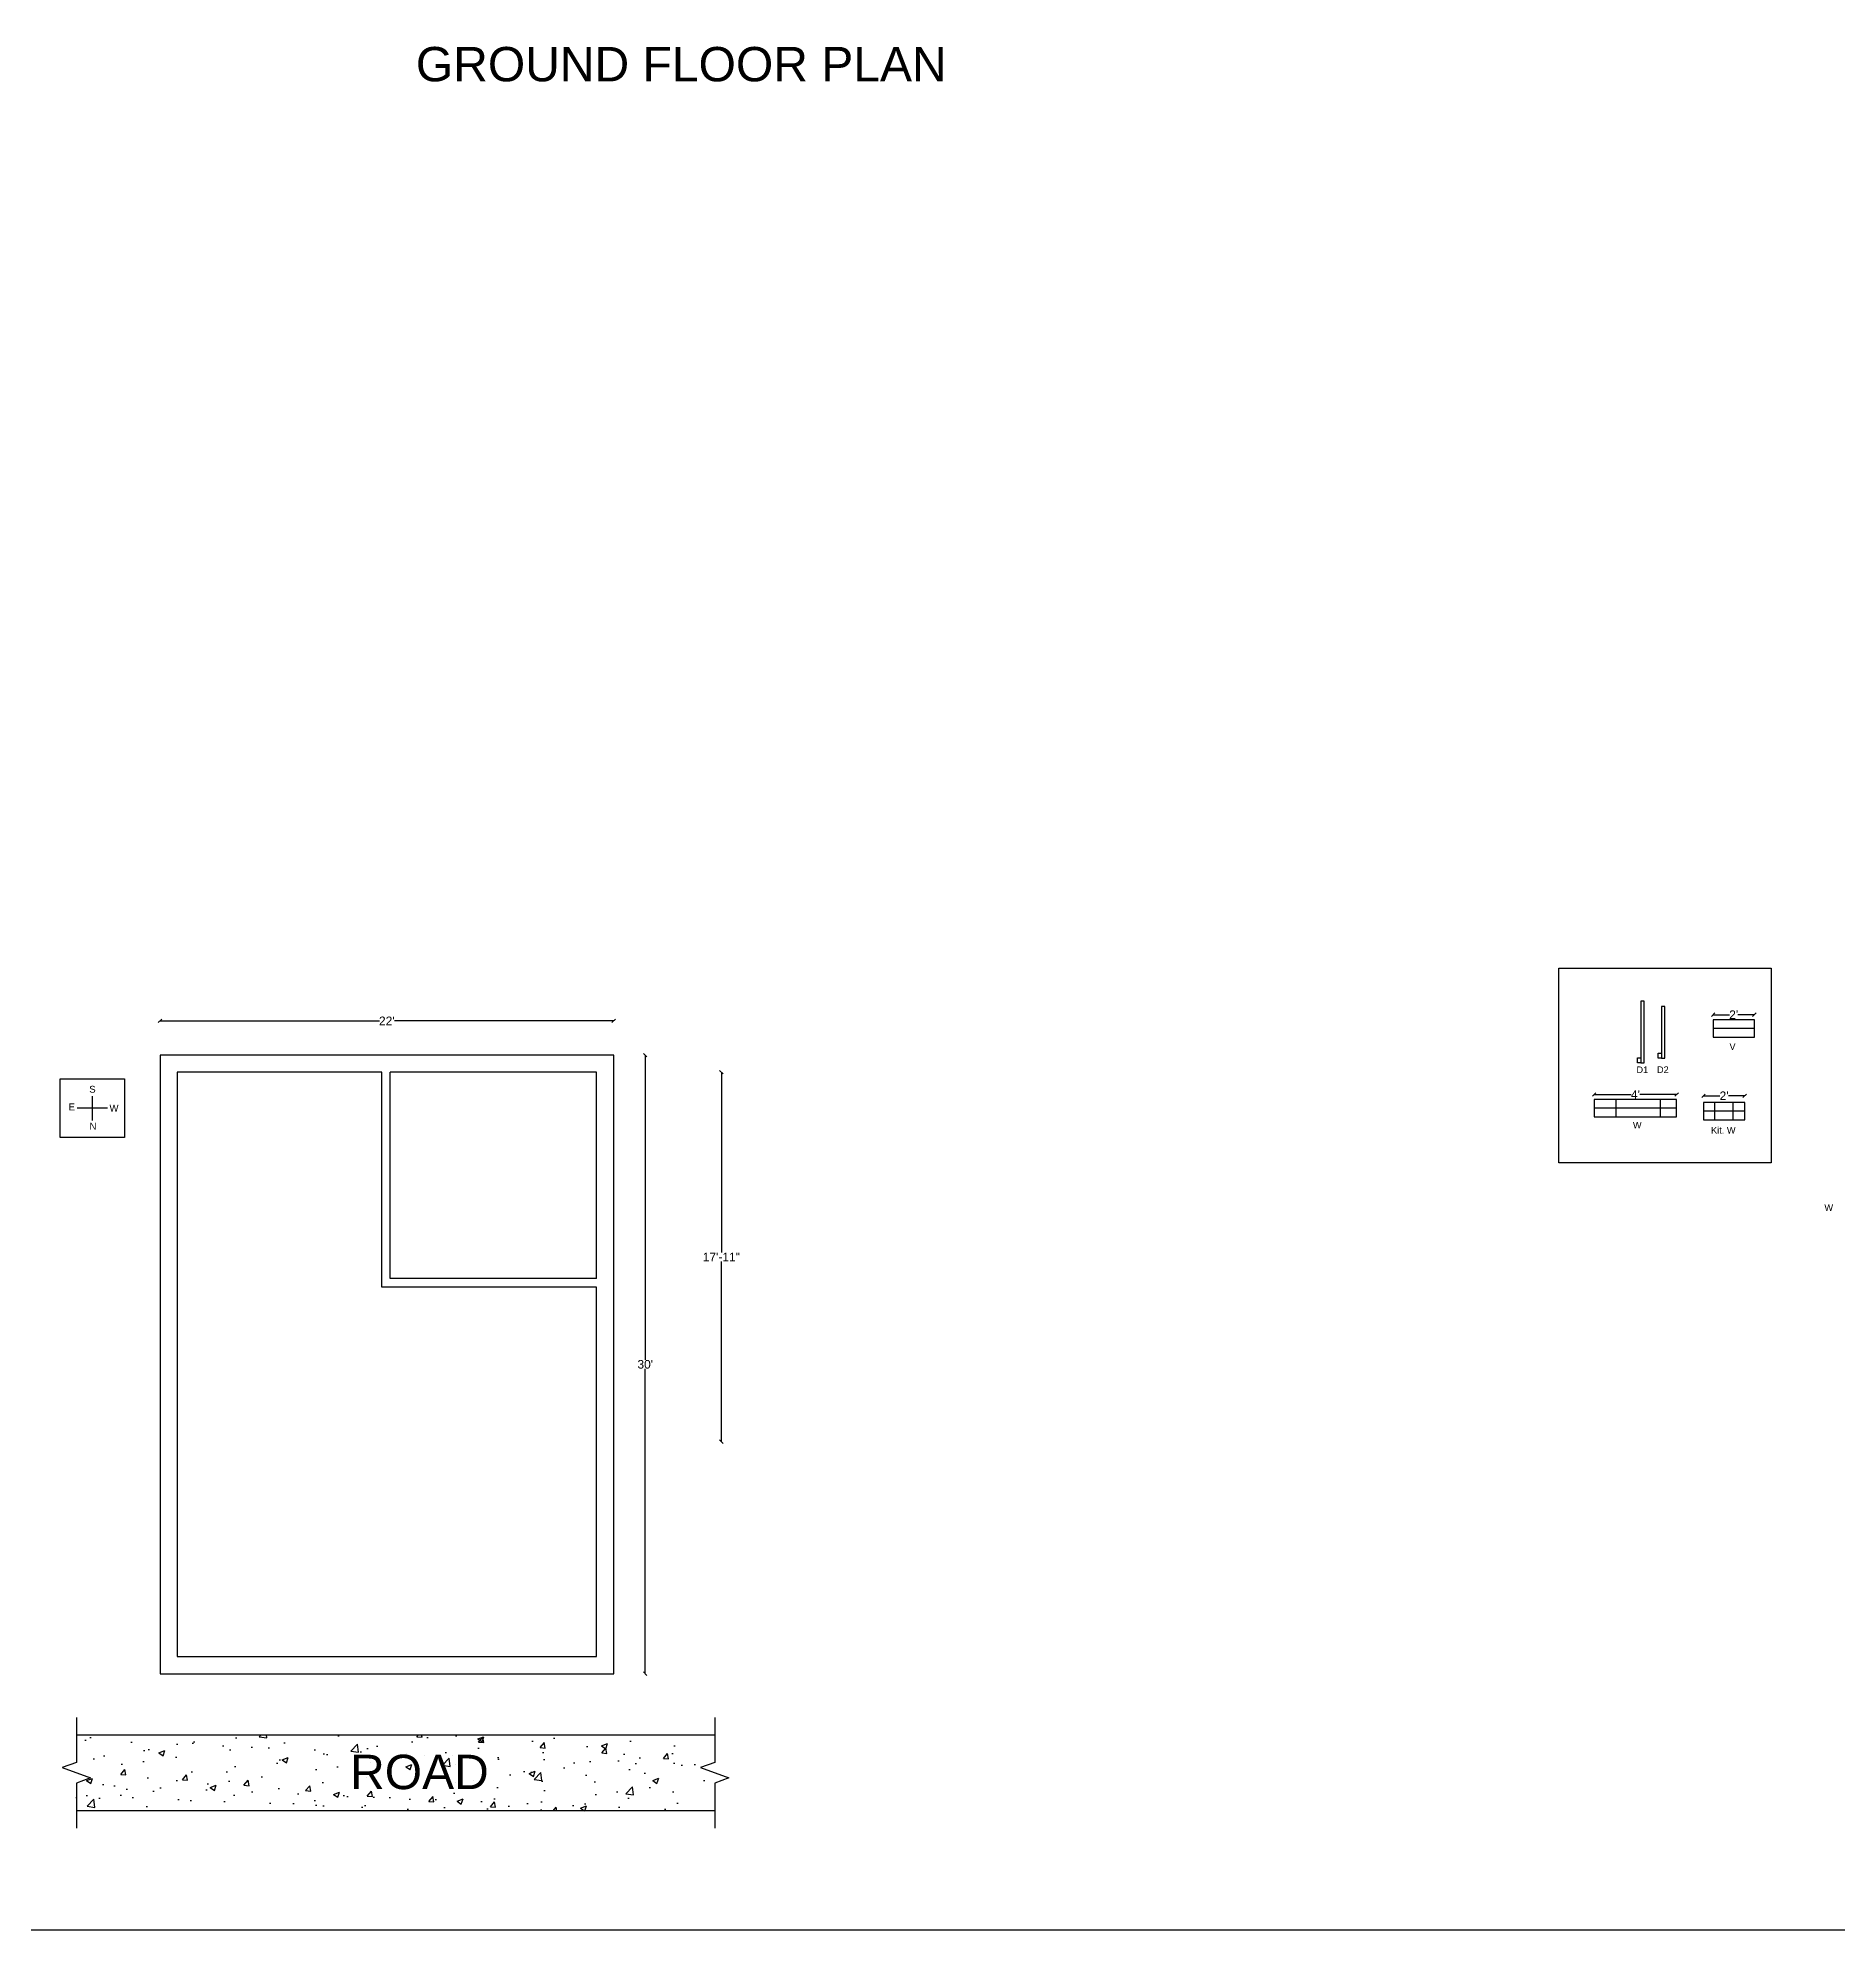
# Model space of a CAD drawing. Header units: inches. Extents: x -8688 to 264, y -379 to 2217.
# Drawn here: x -5523 to -4476, y -379 to 722 of the extents above; entities that cross this region are included whole.
import ezdxf

# ---------------------------------------------------------------- set-up
doc = ezdxf.new("R2010")
doc.units = ezdxf.units.IN
doc.header["$MEASUREMENT"] = 0
for name, color, linetype in [('D1', 211, 'Continuous'), ('D2', 230, 'Continuous'), ('K.W', 40, 'Continuous'), ('W', 60, 'Continuous')]:
    doc.layers.add(name, color=color, linetype=linetype)
doc.layers.add('V', color=7, linetype='Continuous', true_color=0xe619d1)
doc.styles.get("Standard").update_dxf_attribs({"font": 'arial.ttf'})
doc.dimstyles.get("Standard").update_dxf_attribs({"dimtxt": 5, "dimasz": 2, "dimexe": 0.18, "dimexo": 0.0625, "dimgap": 0.09, "dimtad": 0, "dimtih": 1, "dimtoh": 1, "dimdec": 3, "dimdsep": 46, "dimlunit": 3, "dimtxsty": 'Standard', "dimblk": 'OBLIQUE', "dimcen": 2, "dimse1": 1, "dimse2": 1, "dimclrd": 2, "dimadec": 0, "dimazin": 0, "dimtfac": 1, "dimtdec": 3, "dimtofl": 0, "dimtmove": 0, "dimatfit": 3, "dimfxl": 1, "dimtolj": 1, "dimtzin": 0, "dimarcsym": 0})

# ---------------------------------------------------------------- blocks, each defined once
blk = doc.blocks.new('_Oblique')
at = {"color": 0, "linetype": 'ByBlock', "lineweight": -2}
blk.add_line((-0.5, -0.5), (0.5, 0.5), dxfattribs=at)
blk = doc.blocks.new('*D34')
at = {"color": 2, "lineweight": -2, "transparency": 16777216}
for p, q in [((-5170, 130.2), (-5170, -47.2)), ((-5170, -229.8), (-5170, -52.5))]:
    blk.add_line(p, q, dxfattribs=at)
at = {"layer": 'Defpoints', "color": 0, "transparency": 16777216}
for p in [(-5188.4, 130.2), (-5188.4, -229.8), (-5170, -229.8)]:
    blk.add_point(p, dxfattribs=at)
at = {"color": 2, "lineweight": -2, "transparency": 16777216, "xscale": 2, "yscale": 2, "zscale": 2}
for p, rotation in [((-5170, 130.2), 90), ((-5170, -229.8), 270)]:
    blk.add_blockref('_Oblique', p, dxfattribs=dict(at, rotation=rotation))
at = {"color": 0, "transparency": 16777216, "insert": (-5170, -49.8), "char_height": 5, "attachment_point": 5}
blk.add_mtext("\\A1;30'", dxfattribs=at)
blk = doc.blocks.new('*D35')
at = {"color": 2, "lineweight": -2, "transparency": 16777216}
for p, q in [((-5452.4, 150.1), (-5324.7, 150.1)), ((-5188.4, 150.1), (-5316, 150.1))]:
    blk.add_line(p, q, dxfattribs=at)
at = {"layer": 'Defpoints', "color": 0, "transparency": 16777216}
for p in [(-5452.4, 150.1), (-5452.4, 130.2), (-5188.4, 130.2)]:
    blk.add_point(p, dxfattribs=at)
at = {"color": 2, "lineweight": -2, "transparency": 16777216, "xscale": 2, "yscale": 2, "zscale": 2, "rotation": 180}
blk.add_blockref('_Oblique', (-5452.4, 150.1), dxfattribs=at)
at = {"color": 2, "lineweight": -2, "transparency": 16777216, "xscale": 2, "yscale": 2, "zscale": 2}
blk.add_blockref('_Oblique', (-5188.4, 150.1), dxfattribs=at)
at = {"color": 0, "transparency": 16777216, "insert": (-5320.4, 150.1), "char_height": 5, "attachment_point": 5}
blk.add_mtext("\\A1;22'", dxfattribs=at)
blk = doc.blocks.new('*D36')
at = {"color": 2, "lineweight": -2, "transparency": 16777216}
for p, q in [((-5125.7, 120.2), (-5125.7, 15.3)), ((-5125.7, -94.8), (-5125.7, 10.1))]:
    blk.add_line(p, q, dxfattribs=at)
at = {"layer": 'Defpoints', "color": 0, "transparency": 16777216}
for p in [(-5198.4, 120.2), (-5125.7, 120.2), (-5198.4, -94.8)]:
    blk.add_point(p, dxfattribs=at)
at = {"color": 2, "lineweight": -2, "transparency": 16777216, "xscale": 2, "yscale": 2, "zscale": 2}
for p, rotation in [((-5125.7, 120.2), 90), ((-5125.7, -94.8), 270)]:
    blk.add_blockref('_Oblique', p, dxfattribs=dict(at, rotation=rotation))
at = {"color": 0, "transparency": 16777216, "insert": (-5125.7, 12.7), "char_height": 5, "attachment_point": 5}
blk.add_mtext('\\A1;17\'-11"', dxfattribs=at)
blk = doc.blocks.new('*D38')
at = {"color": 2, "lineweight": -2, "transparency": 16777216}
for p, q in [((-4554.2, 106.5), (-4544.6, 106.5)), ((-4530.2, 106.5), (-4539.7, 106.5))]:
    blk.add_line(p, q, dxfattribs=at)
at = {"layer": 'Defpoints', "color": 0, "transparency": 16777216}
for p in [(-4554.2, 106.5), (-4554.2, 92.6), (-4530.2, 92.6)]:
    blk.add_point(p, dxfattribs=at)
at = {"color": 2, "lineweight": -2, "transparency": 16777216, "xscale": 2, "yscale": 2, "zscale": 2, "rotation": 180}
blk.add_blockref('_Oblique', (-4554.2, 106.5), dxfattribs=at)
at = {"color": 2, "lineweight": -2, "transparency": 16777216, "xscale": 2, "yscale": 2, "zscale": 2}
blk.add_blockref('_Oblique', (-4530.2, 106.5), dxfattribs=at)
at = {"color": 0, "transparency": 16777216, "insert": (-4542.2, 106.5), "char_height": 5, "attachment_point": 5}
blk.add_mtext("\\A1;2'", dxfattribs=at)
blk = doc.blocks.new('*D39')
at = {"color": 2, "lineweight": -2, "transparency": 16777216}
for p, q in [((-4617.8, 107.2), (-4596.3, 107.2)), ((-4569.8, 107.2), (-4591.3, 107.2))]:
    blk.add_line(p, q, dxfattribs=at)
at = {"layer": 'Defpoints', "color": 0, "transparency": 16777216}
for p in [(-4617.8, 107.2), (-4617.8, 104.3), (-4569.8, 104.3)]:
    blk.add_point(p, dxfattribs=at)
at = {"color": 2, "lineweight": -2, "transparency": 16777216, "xscale": 2, "yscale": 2, "zscale": 2, "rotation": 180}
blk.add_blockref('_Oblique', (-4617.8, 107.2), dxfattribs=at)
at = {"color": 2, "lineweight": -2, "transparency": 16777216, "xscale": 2, "yscale": 2, "zscale": 2}
blk.add_blockref('_Oblique', (-4569.8, 107.2), dxfattribs=at)
at = {"color": 0, "transparency": 16777216, "insert": (-4593.8, 107.2), "char_height": 5, "attachment_point": 5}
blk.add_mtext("\\A1;4'", dxfattribs=at)
blk = doc.blocks.new('*D40')
at = {"color": 2, "lineweight": -2, "transparency": 16777216}
for p, q in [((-4548.6, 153.7), (-4539, 153.7)), ((-4524.6, 153.7), (-4534.1, 153.7))]:
    blk.add_line(p, q, dxfattribs=at)
at = {"layer": 'Defpoints', "color": 0, "transparency": 16777216}
for p in [(-4548.6, 153.7), (-4548.6, 150.7), (-4524.6, 150.7)]:
    blk.add_point(p, dxfattribs=at)
at = {"color": 2, "lineweight": -2, "transparency": 16777216, "xscale": 2, "yscale": 2, "zscale": 2, "rotation": 180}
blk.add_blockref('_Oblique', (-4548.6, 153.7), dxfattribs=at)
at = {"color": 2, "lineweight": -2, "transparency": 16777216, "xscale": 2, "yscale": 2, "zscale": 2}
blk.add_blockref('_Oblique', (-4524.6, 153.7), dxfattribs=at)
at = {"color": 0, "transparency": 16777216, "insert": (-4536.6, 153.7), "char_height": 5, "attachment_point": 5}
blk.add_mtext("\\A1;2'", dxfattribs=at)

msp = doc.modelspace()

# ---------------------------------------------------------------- hatches: boundary and pattern name
h = msp.add_hatch()
h.set_pattern_fill('AR-CONC', color=256, scale=5)
h.set_pattern_definition([(50, (-5661.516, -235.207), (35.863, -3.1376), [3.75, -41.25]), (355, (-5661.516, -235.207), (-6.9376, 37.6096), [3, -33]), (100.4514, (-5658.528, -235.47), (28.9254, 34.472), [3.187, -35.057]), (46.184, (-5661.516, -225.207), (53.362, -8.276), [5.625, -61.875]), (96.636, (-5657.07, -225.897), (46.733, 48.706), [4.7805, -52.5857]), (351.184, (-5661.516, -225.207), (46.733, 48.706), [4.5, -49.5]), (21, (-5656.516, -227.707), (29.8454, -20.131), [3.75, -41.25]), (326, (-5656.516, -227.707), (12.1658, 36.2575), [3, -33]), (71.4514, (-5654.03, -229.385), (42.0111, 16.1266), [3.187, -35.057]), (37.5, (-5661.516, -235.207), (0.608, 16.6447), [0, -32.6, 0, -33.5, 0, -33.125]), (7.5, (-5661.516, -235.207), (13.1535, 19.7206), [0, -19.1, 0, -31.85, 0, -12.625]), (327.5, (-5672.666, -235.207), (26.69112, -1.12774), [0, -12.5, 0, -39, 0, -51.75]), (317.5, (-5677.666, -235.207), (29.1593, 5.0052), [0, -16.25, 0, -25.9, 0, -36.75])])
h.paths.add_polyline_path([(-5129.5077, -309.601), (-5129.5077, -287.5107), (-5137.7502, -284.5107), (-5129.5077, -281.5107), (-5129.5077, -265.4203), (-5501.0354, -265.4203), (-5501.0354, -287.5107), (-5492.793, -290.5107), (-5501.0354, -293.5107), (-5501.0354, -309.601)])

# ---------------------------------------------------------------- linework, layer by layer
for p, q in [((-5442.3554, 120.1766), (-5442.3554, -219.8234)), ((-5323.3554, 120.1766), (-5442.3554, 120.1766)), ((-5323.3554, -4.8234), (-5323.3554, 120.1766)), ((-5198.3554, 120.1766), (-5318.3554, 120.1766)), ((-5318.3554, 0.1766), (-5318.3554, 120.1766)), ((-5198.3554, 0.1766), (-5198.3554, 120.1766)), ((-5500.5489, 99.5726), (-5483.0071, 99.5726)), ((-5491.778, 106.3235), (-5491.778, 92.1474)), ((-5198.3554, 0.1766), (-5318.3554, 0.1766)), ((-5198.3554, -4.8234), (-5323.3554, -4.8234)), ((-5198.3554, -219.8234), (-5198.3554, -4.8234)), ((-5442.3554, -219.8234), (-5198.3554, -219.8234)), ((-5501.0354, -265.4203), (-5129.5077, -265.4203)), ((-5129.5077, -309.601), (-5501.0354, -309.601))]:
    msp.add_line(p, q)
for points in [[(-8687.598, 2216.6133), (-3216.8643, 2216.6133), (-3216.8643, -379.0827), (-8687.598, -379.0827)], [(-4638.4351, 180.6966), (-4514.7614, 180.6966), (-4514.7614, 67.4208), (-4638.4351, 67.4208)], [(-5452.3554, -229.8234), (-5188.3554, -229.8234), (-5188.3554, 130.1766), (-5452.3554, 130.1766)], [(-5510.5489, 116.3235), (-5473.0071, 116.3235), (-5473.0071, 82.1474), (-5510.5489, 82.1474)]]:
    msp.add_lwpolyline(points, close=True)
at = {"linetype": 'Continuous'}
for points in [[(-5501.0354, -255.2403), (-5501.0354, -281.5107), (-5509.2778, -284.5107), (-5492.793, -290.5107), (-5501.0354, -293.5107), (-5501.0354, -319.781)], [(-5129.5077, -255.2403), (-5129.5077, -281.5107), (-5137.7502, -284.5107), (-5121.2653, -290.5107), (-5129.5077, -293.5107), (-5129.5077, -319.781)]]:
    msp.add_lwpolyline(points, dxfattribs=at)
at = {"layer": 'D1'}
msp.add_lwpolyline([(-4590.6059, 125.6364), (-4588.6059, 125.6364), (-4588.6059, 161.6364), (-4590.6059, 161.6364)], close=True, dxfattribs=at)
msp.add_lwpolyline([(-4590.6059, 125.6364), (-4592.6059, 125.6364), (-4592.6059, 128.6364), (-4590.6059, 128.6364)], dxfattribs=at)
at = {"layer": 'D2'}
msp.add_lwpolyline([(-4576.6294, 158.3707), (-4578.6294, 158.3707), (-4578.6294, 128.3707), (-4576.6294, 128.3707)], close=True, dxfattribs=at)
msp.add_lwpolyline([(-4578.6294, 128.3707), (-4580.6294, 128.3707), (-4580.6294, 131.3707), (-4578.6294, 131.3707)], dxfattribs=at)
at = {"layer": 'K.W'}
for p, q in [((-4547.8231, 102.5962), (-4547.8231, 92.5962)), ((-4537.0714, 102.5962), (-4537.0714, 92.5962)), ((-4530.1659, 97.5962), (-4554.1659, 97.5962))]:
    msp.add_line(p, q, dxfattribs=at)
msp.add_lwpolyline([(-4554.1659, 92.5962), (-4530.1659, 92.5962), (-4530.1659, 102.5962), (-4554.1659, 102.5962)], close=True, dxfattribs=at)
at = {"layer": 'V'}
msp.add_line((-4524.565, 145.6855), (-4548.565, 145.6855), dxfattribs=at)
msp.add_lwpolyline([(-4548.565, 140.6855), (-4524.565, 140.6855), (-4524.565, 150.6855), (-4548.565, 150.6855)], close=True, dxfattribs=at)
at = {"layer": 'W'}
for p, q in [((-4569.7834, 99.2872), (-4617.7834, 99.2872)), ((-4605.2197, 104.2872), (-4605.2197, 94.2872)), ((-4579.3658, 104.2872), (-4579.3658, 94.2872))]:
    msp.add_line(p, q, dxfattribs=at)
msp.add_lwpolyline([(-4617.7834, 94.2872), (-4569.7834, 94.2872), (-4569.7834, 104.2872), (-4617.7834, 104.2872)], close=True, dxfattribs=at)

# ---------------------------------------------------------------- texts
at = {"attachment_point": 1}
for s, width, gutter_width, insert, char_height in [('GROUND FLOOR PLAN', 4269.060531, 100, (-5303.4886, 716.8927), 20), ('S', 853.812106, 20, (-5493.56, 112.2819), 4), ('E', 853.812106, 20, (-5505.5646, 102.0254), 4), ('W', 853.812106, 20, (-5481.7729, 101.3128), 4), ('N', 853.812106, 20, (-5493.3859, 90.7923), 4), ('ROAD', 4269.060531, 100, (-5341.7594, -277.0106), 20)]:
    msp.add_mtext_dynamic_manual_height_columns(s, width=width, gutter_width=gutter_width, heights=[0], dxfattribs=dict(at, insert=insert, char_height=char_height))
at = {"layer": 'D1', "insert": (-4593.177, 123.5746), "char_height": 3.84, "attachment_point": 1}
msp.add_mtext_dynamic_manual_height_columns('D1', width=1249.550508, gutter_width=24, heights=[0], dxfattribs=at)
at = {"layer": 'D2', "insert": (-4581.2578, 123.6139), "char_height": 3.84, "attachment_point": 1}
msp.add_mtext_dynamic_manual_height_columns('D2', width=1249.550508, gutter_width=24, heights=[0], dxfattribs=at)
at = {"layer": 'K.W', "insert": (-4549.7894, 88.3748), "char_height": 3.84, "attachment_point": 1}
msp.add_mtext_dynamic_manual_height_columns('Kit. W', width=1561.938134, gutter_width=30, heights=[0], dxfattribs=at)
at = {"layer": 'V', "insert": (-4539.0581, 137.051), "char_height": 3.84, "attachment_point": 1}
msp.add_mtext_dynamic_manual_height_columns('V', width=1561.938134, gutter_width=30, heights=[0], dxfattribs=at)
at = {"layer": 'W', "char_height": 3.84, "attachment_point": 1}
for insert in [(-4595.2455, 91.3369), (-4483.8041, 43.3411)]:
    msp.add_mtext_dynamic_manual_height_columns('W', width=1561.938134, gutter_width=30, heights=[0], dxfattribs=dict(at, insert=insert))

# ---------------------------------------------------------------- dimensions: what is measured, and where the dimension line sits
for base, p1, p2, picture, middle in [((-4548.565, 153.7345), (-4524.565, 150.6855), (-4548.565, 150.6855), '*D40', (-4536.565, 153.7345)), ((-5452.3554, 150.1477), (-5188.3554, 130.1766), (-5452.3554, 130.1766), '*D35', (-5320.3554, 150.1477)), ((-4617.7834, 107.2111), (-4569.7834, 104.2872), (-4617.7834, 104.2872), '*D39', (-4593.7834, 107.2111))]:
    dim = msp.add_linear_dim(base=base, p1=p1, p2=p2, dimstyle='Standard')
    dim.commit()
    dim.dimension.update_dxf_attribs({"geometry": picture, "text_midpoint": middle})
for base, p1, p2, picture, middle in [((-5125.707, 120.1766), (-5198.3554, -94.8234), (-5198.3554, 120.1766), '*D36', (-5125.707, 12.6766)), ((-5170.0013, -229.8234), (-5188.3554, 130.1766), (-5188.3554, -229.8234), '*D34', (-5170.0013, -49.8234))]:
    dim = msp.add_linear_dim(base=base, p1=p1, p2=p2, angle=90, dimstyle='Standard')
    dim.commit()
    dim.dimension.update_dxf_attribs({"geometry": picture, "text_midpoint": middle})
dim = msp.add_linear_dim(base=(-4554.1659, 106.5418), p1=(-4530.1659, 92.5962), p2=(-4554.1659, 92.5962), dimstyle='Standard')
dim.commit()
dim.dimension.update_dxf_attribs({"geometry": '*D38', "text_midpoint": (-4542.1659, 106.5418), "dimtype": 160})

doc.saveas('drawing.dxf')
